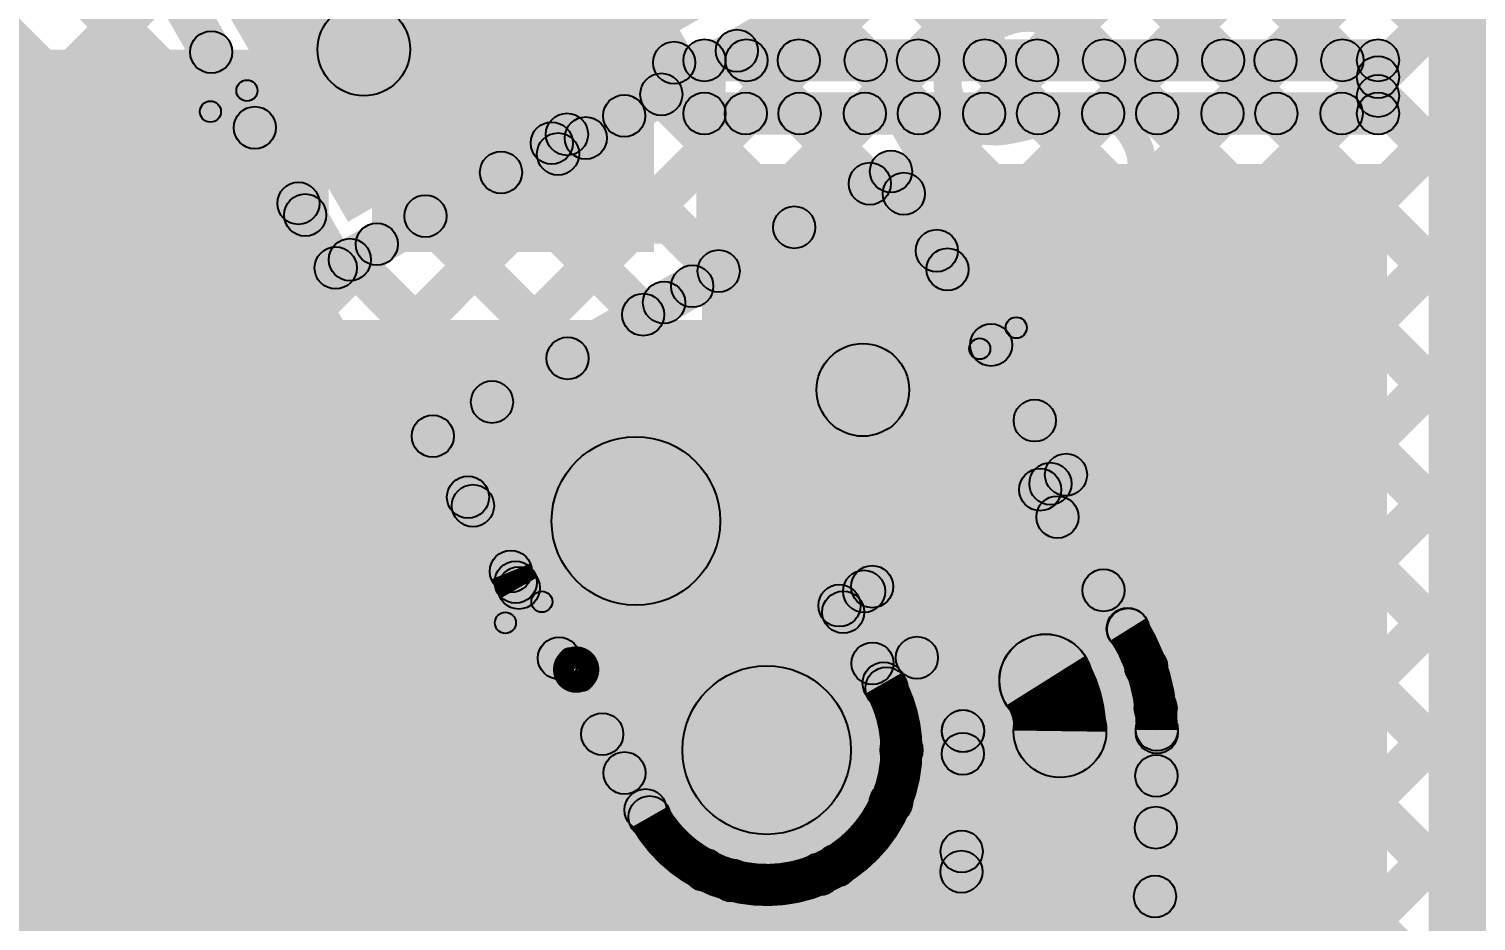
# Model space of a CAD drawing. Header units: millimetres. Extents: x 0.02 to 3.53, y 0 to 2.66.
# Drawn here: x 2.3704 to 2.7138, y 1.6459 to 1.8574 of the extents above; entities that cross this region are included whole.
import ezdxf

# ---------------------------------------------------------------- set-up
doc = ezdxf.new("R2010")
doc.units = ezdxf.units.MM
doc.header["$MEASUREMENT"] = 0
for name, color, linetype in [('BottomLayer', 5, 'Continuous'), ('BottomPaste', 16, 'Continuous'), ('BottomSolder', 6, 'Continuous'), ('TopLayer', 1, 'Continuous'), ('TopOverlay', 2, 'Continuous'), ('TopPaste', 8, 'Continuous'), ('TopSolder', 216, 'Continuous'), ('ViaHoleLayer', 16, 'Continuous')]:
    doc.layers.add(name, color=color, linetype=linetype)

# ---------------------------------------------------------------- blocks, each defined once
blk = doc.blocks.new('WS2812B_M____6')
at = {"layer": 'TopLayer'}
for points in [[(-0.09409, 0.05079), (-0.03504, 0.05079), (-0.03504, 0.01142), (-0.09409, 0.01142)], [(0.03504, 0.05079), (0.09409, 0.05079), (0.09409, 0.01142), (0.03504, 0.01142)], [(-0.09409, -0.01142), (-0.03504, -0.01142), (-0.03504, -0.05079), (-0.09409, -0.05079)], [(0.03504, -0.01142), (0.09409, -0.01142), (0.09409, -0.05079), (0.03504, -0.05079)]]:
    blk.add_hatch(color=1, dxfattribs=at).paths.add_polyline_path(points)
at = {"layer": 'TopOverlay'}
h = blk.add_hatch(color=2, dxfattribs=at)
edge = h.paths.add_edge_path()
edge.add_arc((-0.07, 0.07), 0.0025, 0, 360)
h = blk.add_hatch(color=2, dxfattribs=at)
edge = h.paths.add_edge_path()
edge.add_arc((-0.07, 0.07), 0.0025, 0, 360)
for points in [[(0.07, 0.0725), (0.07, 0.0675), (-0.07, 0.0675), (-0.07, 0.0725)], [(-0.0725, 0.07), (-0.0675, 0.07), (-0.0675, 0.06), (-0.0725, 0.06)], [(0.0675, 0.07), (0.0725, 0.07), (0.0725, 0.06), (0.0675, 0.06)], [(-0.0725, -0.06), (-0.0675, -0.06), (-0.0675, -0.07), (-0.0725, -0.07)], [(0.0675, -0.06), (0.0725, -0.06), (0.0725, -0.07), (0.0675, -0.07)], [(0.07, -0.0675), (0.07, -0.0725), (-0.07, -0.0725), (-0.07, -0.0675)]]:
    blk.add_hatch(color=2, dxfattribs=at).paths.add_polyline_path(points)
h = blk.add_hatch(color=2, dxfattribs=at)
edge = h.paths.add_edge_path()
edge.add_arc((0.07, 0.07), 0.0025, 0, 360)
h = blk.add_hatch(color=2, dxfattribs=at)
edge = h.paths.add_edge_path()
edge.add_arc((0.07, 0.07), 0.0025, 0, 360)
h = blk.add_hatch(color=2, dxfattribs=at)
edge = h.paths.add_edge_path()
edge.add_arc((-0.091, 0.061), 0.0025, 0, 360)
h = blk.add_hatch(color=2, dxfattribs=at)
edge = h.paths.add_edge_path()
edge.add_arc((-0.085, 0.061), 0.0025, 0, 360)
h = blk.add_hatch(color=2, dxfattribs=at)
edge = h.paths.add_edge_path()
edge.add_arc((-0.07, 0.06), 0.0025, 0, 360)
h = blk.add_hatch(color=2, dxfattribs=at)
edge = h.paths.add_edge_path()
edge.add_arc((0.07, 0.06), 0.0025, 0, 360)
h = blk.add_hatch(color=2, dxfattribs=at)
edge = h.paths.add_edge_path()
edge.add_arc((-0.07, -0.06), 0.0025, 0, 360)
h = blk.add_hatch(color=2, dxfattribs=at)
edge = h.paths.add_edge_path()
edge.add_arc((0.07, -0.06), 0.0025, 0, 360)
h = blk.add_hatch(color=2, dxfattribs=at)
edge = h.paths.add_edge_path()
edge.add_arc((-0.07, -0.07), 0.0025, 0, 360)
h = blk.add_hatch(color=2, dxfattribs=at)
edge = h.paths.add_edge_path()
edge.add_arc((-0.07, -0.07), 0.0025, 0, 360)
h = blk.add_hatch(color=2, dxfattribs=at)
edge = h.paths.add_edge_path()
edge.add_arc((0.07, -0.07), 0.0025, 0, 360)
h = blk.add_hatch(color=2, dxfattribs=at)
edge = h.paths.add_edge_path()
edge.add_arc((0.07, -0.07), 0.0025, 0, 360)
at = {"layer": 'TopPaste'}
for points in [[(-0.09409, 0.05079), (-0.03504, 0.05079), (-0.03504, 0.01142), (-0.09409, 0.01142)], [(0.03504, 0.05079), (0.09409, 0.05079), (0.09409, 0.01142), (0.03504, 0.01142)], [(-0.09409, -0.01142), (-0.03504, -0.01142), (-0.03504, -0.05079), (-0.09409, -0.05079)], [(0.03504, -0.01142), (0.09409, -0.01142), (0.09409, -0.05079), (0.03504, -0.05079)]]:
    blk.add_hatch(color=8, dxfattribs=at).paths.add_polyline_path(points)
at = {"layer": 'TopSolder'}
for points in [[(-0.09809, 0.05479), (-0.03104, 0.05479), (-0.03104, 0.00742), (-0.09809, 0.00742)], [(0.03104, 0.05479), (0.09809, 0.05479), (0.09809, 0.00742), (0.03104, 0.00742)], [(-0.09809, -0.00742), (-0.03104, -0.00742), (-0.03104, -0.05479), (-0.09809, -0.05479)], [(0.03104, -0.00742), (0.09809, -0.00742), (0.09809, -0.05479), (0.03104, -0.05479)]]:
    blk.add_hatch(color=216, dxfattribs=at).paths.add_polyline_path(points)
at = {"layer": 'TopOverlay', "const_width": 0.005}
blk.add_lwpolyline([(-0.085, 0.061, 1), (-0.091, 0.061, 1)], format="xyb", close=True, dxfattribs=at)
at = {"layer": 'TopOverlay'}
for centre in [(-0.07, 0.07), (-0.07, 0.07), (0.07, 0.07), (0.07, 0.07), (-0.091, 0.061), (-0.085, 0.061), (-0.07, 0.06), (0.07, 0.06), (-0.07, -0.06), (0.07, -0.06), (-0.07, -0.07), (-0.07, -0.07), (0.07, -0.07), (0.07, -0.07)]:
    blk.add_circle(centre, 0.0025, dxfattribs=at)
blk = doc.blocks.new('CAP_0201_B_19')
at = {"layer": 'BottomLayer'}
for points in [[(-0.01772, 0.00591), (-0.00591, 0.00591), (-0.00591, -0.00591), (-0.01772, -0.00591)], [(0.00591, 0.00591), (0.01772, 0.00591), (0.01772, -0.00591), (0.00591, -0.00591)]]:
    blk.add_hatch(color=5, dxfattribs=at).paths.add_polyline_path(points)
at = {"layer": 'BottomPaste'}
for points in [[(-0.01772, 0.00591), (-0.00591, 0.00591), (-0.00591, -0.00591), (-0.01772, -0.00591)], [(0.00591, 0.00591), (0.01772, 0.00591), (0.01772, -0.00591), (0.00591, -0.00591)]]:
    blk.add_hatch(color=16, dxfattribs=at).paths.add_polyline_path(points)
at = {"layer": 'BottomSolder'}
for points in [[(-0.01988, 0.00807), (-0.00374, 0.00807), (-0.00374, -0.00807), (-0.01988, -0.00807)], [(0.00374, 0.00807), (0.01988, 0.00807), (0.01988, -0.00807), (0.00374, -0.00807)]]:
    blk.add_hatch(color=6, dxfattribs=at).paths.add_polyline_path(points)

msp = doc.modelspace()

# ---------------------------------------------------------------- hatches: boundary and pattern name
at = {"layer": 'BottomLayer'}
for points in [[(2.45175, 1.80452), (2.51868, 1.80452), (2.51868, 1.95806), (2.45175, 1.95806)], [(2.70254, 1.37106), (2.76513, 1.37106), (2.76513, 1.89822), (2.70254, 1.89822)], [(2.53068, 1.845), (2.53068, 1.855), (2.69054, 1.855), (2.69054, 1.845)], [(2.19112, 1.70137), (2.44151, 1.70137), (2.44151, 1.85255), (2.19112, 1.85255)], [(2.54401, 1.83385), (2.53694, 1.84092), (2.54956, 1.85354), (2.55663, 1.84646)], [(2.53712, 1.84646), (2.5442, 1.85354), (2.55681, 1.84092), (2.54974, 1.83385)], [(2.5723, 1.83385), (2.56523, 1.84092), (2.57784, 1.85354), (2.58491, 1.84646)], [(2.56541, 1.84646), (2.57248, 1.85354), (2.58509, 1.84092), (2.57802, 1.83385)], [(2.60058, 1.83385), (2.59351, 1.84092), (2.60612, 1.85354), (2.6132, 1.84646)], [(2.59369, 1.84646), (2.60076, 1.85354), (2.61338, 1.84092), (2.60631, 1.83385)], [(2.62887, 1.83385), (2.62179, 1.84092), (2.63441, 1.85354), (2.64148, 1.84646)], [(2.62198, 1.84646), (2.62905, 1.85354), (2.64166, 1.84092), (2.63459, 1.83385)], [(2.65715, 1.83385), (2.65008, 1.84092), (2.66269, 1.85354), (2.66976, 1.84646)], [(2.65026, 1.84646), (2.65733, 1.85354), (2.66995, 1.84092), (2.66288, 1.83385)], [(2.67855, 1.84646), (2.68562, 1.85354), (2.69407, 1.84508), (2.687, 1.83801)], [(2.53568, 1.83739), (2.52568, 1.83739), (2.52568, 1.85), (2.53568, 1.85)], [(2.68543, 1.83385), (2.67836, 1.84092), (2.687, 1.84956), (2.69407, 1.84249)], [(2.69554, 1.83739), (2.68554, 1.83739), (2.68554, 1.85), (2.69554, 1.85)], [(2.53068, 1.83239), (2.53068, 1.84239), (2.69054, 1.84239), (2.69054, 1.83239)], [(2.53009, 1.7683), (2.69269, 1.7683), (2.69269, 1.82539), (2.53009, 1.82539)], [(2.35214, 1.22027), (2.69269, 1.22027), (2.69269, 1.78838), (2.35214, 1.78838)]]:
    msp.add_hatch(color=5, dxfattribs=at).paths.add_polyline_path(points)
h = msp.add_hatch(color=5, dxfattribs=at)
edge = h.paths.add_edge_path()
edge.add_arc((2.53068, 1.85), 0.005, 0, 360)
h = msp.add_hatch(color=5, dxfattribs=at)
edge = h.paths.add_edge_path()
edge.add_arc((2.53068, 1.85), 0.005, 0, 360)
h = msp.add_hatch(color=5, dxfattribs=at)
edge = h.paths.add_edge_path()
edge.add_arc((2.54066, 1.85), 0.005, 0, 360)
h = msp.add_hatch(color=5, dxfattribs=at)
edge = h.paths.add_edge_path()
edge.add_arc((2.55309, 1.85), 0.005, 0, 360)
h = msp.add_hatch(color=5, dxfattribs=at)
edge = h.paths.add_edge_path()
edge.add_arc((2.56894, 1.85), 0.005, 0, 360)
h = msp.add_hatch(color=5, dxfattribs=at)
edge = h.paths.add_edge_path()
edge.add_arc((2.58138, 1.85), 0.005, 0, 360)
h = msp.add_hatch(color=5, dxfattribs=at)
edge = h.paths.add_edge_path()
edge.add_arc((2.59723, 1.85), 0.005, 0, 360)
h = msp.add_hatch(color=5, dxfattribs=at)
edge = h.paths.add_edge_path()
edge.add_arc((2.60966, 1.85), 0.005, 0, 360)
h = msp.add_hatch(color=5, dxfattribs=at)
edge = h.paths.add_edge_path()
edge.add_arc((2.62551, 1.85), 0.005, 0, 360)
h = msp.add_hatch(color=5, dxfattribs=at)
edge = h.paths.add_edge_path()
edge.add_arc((2.63794, 1.85), 0.005, 0, 360)
h = msp.add_hatch(color=5, dxfattribs=at)
edge = h.paths.add_edge_path()
edge.add_arc((2.6538, 1.85), 0.005, 0, 360)
h = msp.add_hatch(color=5, dxfattribs=at)
edge = h.paths.add_edge_path()
edge.add_arc((2.66623, 1.85), 0.005, 0, 360)
h = msp.add_hatch(color=5, dxfattribs=at)
edge = h.paths.add_edge_path()
edge.add_arc((2.68208, 1.85), 0.005, 0, 360)
h = msp.add_hatch(color=5, dxfattribs=at)
edge = h.paths.add_edge_path()
edge.add_arc((2.69054, 1.85), 0.005, 0, 360)
h = msp.add_hatch(color=5, dxfattribs=at)
edge = h.paths.add_edge_path()
edge.add_arc((2.69054, 1.85), 0.005, 0, 360)
h = msp.add_hatch(color=5, dxfattribs=at)
edge = h.paths.add_edge_path()
edge.add_arc((2.69054, 1.84602), 0.005, 0, 360)
h = msp.add_hatch(color=5, dxfattribs=at)
edge = h.paths.add_edge_path()
edge.add_arc((2.69054, 1.84155), 0.005, 0, 360)
h = msp.add_hatch(color=5, dxfattribs=at)
edge = h.paths.add_edge_path()
edge.add_arc((2.53068, 1.83739), 0.005, 0, 360)
h = msp.add_hatch(color=5, dxfattribs=at)
edge = h.paths.add_edge_path()
edge.add_arc((2.53068, 1.83739), 0.005, 0, 360)
h = msp.add_hatch(color=5, dxfattribs=at)
edge = h.paths.add_edge_path()
edge.add_arc((2.54048, 1.83739), 0.005, 0, 360)
h = msp.add_hatch(color=5, dxfattribs=at)
edge = h.paths.add_edge_path()
edge.add_arc((2.55327, 1.83739), 0.005, 0, 360)
h = msp.add_hatch(color=5, dxfattribs=at)
edge = h.paths.add_edge_path()
edge.add_arc((2.56876, 1.83739), 0.005, 0, 360)
h = msp.add_hatch(color=5, dxfattribs=at)
edge = h.paths.add_edge_path()
edge.add_arc((2.58156, 1.83739), 0.005, 0, 360)
h = msp.add_hatch(color=5, dxfattribs=at)
edge = h.paths.add_edge_path()
edge.add_arc((2.59705, 1.83739), 0.005, 0, 360)
h = msp.add_hatch(color=5, dxfattribs=at)
edge = h.paths.add_edge_path()
edge.add_arc((2.60984, 1.83739), 0.005, 0, 360)
h = msp.add_hatch(color=5, dxfattribs=at)
edge = h.paths.add_edge_path()
edge.add_arc((2.62533, 1.83739), 0.005, 0, 360)
h = msp.add_hatch(color=5, dxfattribs=at)
edge = h.paths.add_edge_path()
edge.add_arc((2.63813, 1.83739), 0.005, 0, 360)
h = msp.add_hatch(color=5, dxfattribs=at)
edge = h.paths.add_edge_path()
edge.add_arc((2.65361, 1.83739), 0.005, 0, 360)
h = msp.add_hatch(color=5, dxfattribs=at)
edge = h.paths.add_edge_path()
edge.add_arc((2.66641, 1.83739), 0.005, 0, 360)
h = msp.add_hatch(color=5, dxfattribs=at)
edge = h.paths.add_edge_path()
edge.add_arc((2.6819, 1.83739), 0.005, 0, 360)
h = msp.add_hatch(color=5, dxfattribs=at)
edge = h.paths.add_edge_path()
edge.add_arc((2.69054, 1.83739), 0.005, 0, 360)
h = msp.add_hatch(color=5, dxfattribs=at)
edge = h.paths.add_edge_path()
edge.add_arc((2.69054, 1.83739), 0.005, 0, 360)
h = msp.add_hatch(color=5, dxfattribs=at)
edge = h.paths.add_edge_path()
edge.add_arc((2.54545, 1.68641), 0.01181, 0, 360)
at = {"layer": 'TopLayer'}
for points in [[(1.81607, 2.65237), (1.82314, 2.65944), (2.99267, 1.48991), (2.9856, 1.48284)], [(1.84436, 2.65237), (1.85143, 2.65944), (3.00693, 1.50394), (2.99986, 1.49687)], [(1.87264, 2.65237), (1.87971, 2.65944), (3.03507, 1.50408), (3.028, 1.49701)], [(1.90092, 2.65237), (1.908, 2.65944), (3.44684, 1.12059), (3.43977, 1.11352)], [(2.23831, 1.52815), (2.23124, 1.53522), (3.35546, 2.65944), (3.36253, 2.65237)], [(2.53133, 1.79288), (2.52426, 1.79995), (3.38375, 2.65944), (3.39082, 2.65237)], [(2.58155, 1.81482), (2.57448, 1.82189), (3.41203, 2.65944), (3.4191, 2.65237)], [(2.5919, 1.79689), (2.58483, 1.80396), (3.43977, 2.6589), (3.44684, 2.65183)], [(2.60226, 1.77896), (2.59519, 1.78603), (3.43977, 2.63061), (3.44684, 2.62354)], [(2.61261, 1.76103), (2.60554, 1.7681), (3.43977, 2.60233), (3.44684, 2.59526)], [(2.618, 1.73813), (2.61093, 1.7452), (3.43977, 2.57405), (3.44684, 2.56697)], [(2.62893, 1.72077), (2.62186, 1.72785), (3.43977, 2.54576), (3.44684, 2.53869)], [(2.63904, 1.70261), (2.63197, 1.70968), (3.43977, 2.51748), (3.44684, 2.51041)], [(2.64147, 1.67675), (2.6344, 1.68382), (3.43977, 2.48919), (3.44684, 2.48212)], [(2.64114, 1.64814), (2.63407, 1.65521), (3.43977, 2.46091), (3.44684, 2.45384)], [(2.64082, 1.61953), (2.63374, 1.6266), (3.43977, 2.43262), (3.44684, 2.42555)], [(2.64046, 1.59088), (2.63339, 1.59795), (3.43977, 2.40434), (3.44684, 2.39727)], [(2.63532, 1.55746), (2.62825, 1.56453), (3.43977, 2.37606), (3.44684, 2.36898)], [(2.51321, 1.92695), (2.52028, 1.93402), (2.96854, 1.48576), (2.96147, 1.47869)], [(2.41862, 1.88144), (2.43723, 1.89318), (2.45915, 1.85844), (2.44054, 1.8467)], [(2.49939, 1.88118), (2.50805, 1.88618), (2.52781, 1.85194), (2.51915, 1.84694)], [(2.37297, 1.8692), (2.38004, 1.87627), (2.43946, 1.81685), (2.43239, 1.80978)], [(2.34816, 1.8077), (2.34109, 1.81477), (2.39973, 1.87342), (2.4068, 1.86635)], [(2.39731, 1.87019), (2.40597, 1.87519), (2.4475, 1.80327), (2.43884, 1.79827)], [(2.49844, 1.82344), (2.49344, 1.8321), (2.55352, 1.86679), (2.55852, 1.85813)], [(2.55184, 1.86003), (2.55891, 1.8671), (2.90508, 1.52094), (2.89801, 1.51387)], [(2.35883, 1.85506), (2.3659, 1.86213), (2.4781, 1.74992), (2.47103, 1.74285)], [(2.0972, 1.52846), (2.09013, 1.53554), (2.41008, 1.85549), (2.41715, 1.84841)], [(2.53485, 1.84874), (2.54192, 1.85581), (2.57346, 1.82427), (2.56638, 1.8172)], [(2.34259, 1.84301), (2.34966, 1.85008), (2.51524, 1.6845), (2.50817, 1.67743)], [(2.51692, 1.83839), (2.52399, 1.84546), (2.55552, 1.81392), (2.54845, 1.80685)], [(2.12549, 1.52846), (2.11842, 1.53554), (2.42044, 1.83755), (2.42751, 1.83048)], [(2.17004, 1.48816), (2.16297, 1.49523), (2.50811, 1.84037), (2.51518, 1.8333)], [(2.44567, 1.79644), (2.44067, 1.8051), (2.49194, 1.8347), (2.49694, 1.82604)], [(2.49694, 1.82604), (2.49194, 1.8347), (2.49555, 1.83678), (2.50055, 1.82812)], [(2.49899, 1.82803), (2.50606, 1.83511), (2.53759, 1.80357), (2.53052, 1.7965)], [(2.49011, 1.82787), (2.49877, 1.83287), (2.50027, 1.83027), (2.49161, 1.82527)], [(2.33465, 1.82267), (2.34172, 1.82974), (2.59126, 1.5802), (2.58419, 1.57313)], [(2.52359, 1.78822), (2.51859, 1.79688), (2.57246, 1.82798), (2.57746, 1.81932)], [(2.47886, 1.81988), (2.48593, 1.82695), (2.51966, 1.79322), (2.51259, 1.78615)], [(2.57063, 1.82115), (2.57929, 1.82615), (2.62082, 1.75422), (2.61216, 1.74922)], [(2.15346, 1.52815), (2.14639, 1.53522), (2.43079, 1.81962), (2.43786, 1.81255)], [(2.46093, 1.80952), (2.468, 1.8166), (2.50173, 1.78286), (2.49466, 1.77579)], [(2.17004, 1.51645), (2.16297, 1.52352), (2.44938, 1.80993), (2.45645, 1.80286)], [(2.58228, 1.80131), (2.58935, 1.80838), (2.85863, 1.5391), (2.85156, 1.53203)], [(2.443, 1.79917), (2.45007, 1.80624), (2.4838, 1.77251), (2.47673, 1.76544)], [(2.3388, 1.79023), (2.34587, 1.7973), (2.58731, 1.55586), (2.58024, 1.54879)], [(2.46871, 1.75653), (2.46371, 1.76519), (2.51859, 1.79688), (2.52359, 1.78822)], [(2.32548, 1.77526), (2.33255, 1.78233), (2.58336, 1.53153), (2.57628, 1.52446)], [(2.24463, 1.77127), (2.2517, 1.77834), (2.59146, 1.43857), (2.58439, 1.4315)], [(2.27322, 1.77095), (2.2803, 1.77802), (2.58189, 1.47643), (2.57482, 1.46936)], [(2.30151, 1.77095), (2.30858, 1.77802), (2.58189, 1.50471), (2.57482, 1.49764)], [(2.55897, 1.76598), (2.57759, 1.7777), (2.62099, 1.70878), (2.60237, 1.69706)], [(2.46188, 1.75836), (2.47054, 1.76336), (2.48906, 1.73128), (2.4804, 1.72628)], [(2.61286, 1.74385), (2.60786, 1.75251), (2.61399, 1.75605), (2.61899, 1.74739)], [(2.60925, 1.74605), (2.61632, 1.75312), (2.84854, 1.5209), (2.84147, 1.51383)], [(2.49705, 1.73082), (2.53178, 1.75066), (2.56282, 1.69633), (2.52808, 1.67649)], [(2.60613, 1.74552), (2.61459, 1.75085), (2.63537, 1.71784), (2.62691, 1.71251)], [(2.2666, 1.52815), (2.25952, 1.53522), (2.4722, 1.7479), (2.47927, 1.74083)], [(2.29488, 1.52815), (2.28781, 1.53522), (2.48236, 1.72977), (2.48943, 1.7227)], [(2.56716, 1.71557), (2.56009, 1.72265), (2.56503, 1.72759), (2.5721, 1.72052)], [(2.56522, 1.71635), (2.56022, 1.72501), (2.56799, 1.7295), (2.57299, 1.72084)], [(2.56626, 1.7225), (2.57472, 1.72783), (2.59629, 1.69358), (2.58783, 1.68825)], [(2.48229, 1.72239), (2.49097, 1.72735), (2.522, 1.67302), (2.51332, 1.66806)], [(2.55838, 1.7182), (2.56707, 1.72316), (2.57758, 1.70476), (2.56889, 1.6998)], [(2.31664, 1.52162), (2.30957, 1.52869), (2.49261, 1.71174), (2.49968, 1.70467)], [(2.56703, 1.70342), (2.5741, 1.7105), (2.59553, 1.68906), (2.58846, 1.68199)], [(2.57742, 1.69755), (2.57035, 1.70462), (2.57757, 1.71185), (2.58464, 1.70477)], [(2.60233, 1.69712), (2.62103, 1.70872), (2.62104, 1.7087), (2.60234, 1.6971)], [(2.63423, 1.69279), (2.6413, 1.69986), (2.83846, 1.50271), (2.83139, 1.49563)], [(2.34492, 1.52162), (2.33785, 1.52869), (2.50289, 1.69374), (2.50997, 1.68667)], [(2.57838, 1.67023), (2.57131, 1.6773), (2.5885, 1.69449), (2.59557, 1.68742)], [(2.59597, 1.59661), (2.58597, 1.59672), (2.58706, 1.69097), (2.59706, 1.69086)], [(2.62497, 1.5962), (2.60297, 1.59645), (2.60406, 1.69103), (2.62606, 1.69078)], [(2.64197, 1.596), (2.63197, 1.59612), (2.63306, 1.69063), (2.64306, 1.69052)], [(2.5715, 1.67067), (2.57857, 1.67774), (2.59521, 1.6611), (2.58814, 1.65403)], [(2.3663, 1.51472), (2.35923, 1.52179), (2.51318, 1.67574), (2.52025, 1.66866)], [(2.63426, 1.66447), (2.64133, 1.67155), (2.75856, 1.55432), (2.75149, 1.54724)], [(2.38576, 1.44933), (2.37869, 1.4564), (2.58819, 1.6659), (2.59526, 1.65883)], [(2.55842, 1.65546), (2.56549, 1.66253), (2.59489, 1.63314), (2.58782, 1.62607)], [(2.38038, 1.50052), (2.37331, 1.50759), (2.52724, 1.66151), (2.53431, 1.65444)], [(2.38576, 1.47761), (2.37869, 1.48468), (2.55456, 1.66055), (2.56163, 1.65348)], [(2.53364, 1.65196), (2.54071, 1.65903), (2.59457, 1.60517), (2.5875, 1.5981)]]:
    msp.add_hatch(color=1, dxfattribs=at).paths.add_polyline_path(points)
h = msp.add_hatch(color=1, dxfattribs=at)
edge = h.paths.add_edge_path()
edge.add_arc((2.44985, 1.85257), 0.011, 0, 360)
h = msp.add_hatch(color=1, dxfattribs=at)
edge = h.paths.add_edge_path()
edge.add_arc((2.41362, 1.85195), 0.005, 0, 360)
h = msp.add_hatch(color=1, dxfattribs=at)
edge = h.paths.add_edge_path()
edge.add_arc((2.53838, 1.85228), 0.005, 0, 360)
h = msp.add_hatch(color=1, dxfattribs=at)
edge = h.paths.add_edge_path()
edge.add_arc((2.52348, 1.84944), 0.005, 0, 360)
h = msp.add_hatch(color=1, dxfattribs=at)
edge = h.paths.add_edge_path()
edge.add_arc((2.52045, 1.84192), 0.005, 0, 360)
h = msp.add_hatch(color=1, dxfattribs=at)
edge = h.paths.add_edge_path()
edge.add_arc((2.51164, 1.83684), 0.005, 0, 360)
h = msp.add_hatch(color=1, dxfattribs=at)
edge = h.paths.add_edge_path()
edge.add_arc((2.42397, 1.83402), 0.005, 0, 360)
h = msp.add_hatch(color=1, dxfattribs=at)
edge = h.paths.add_edge_path()
edge.add_arc((2.49444, 1.83037), 0.005, 0, 360)
h = msp.add_hatch(color=1, dxfattribs=at)
edge = h.paths.add_edge_path()
edge.add_arc((2.49444, 1.83037), 0.005, 0, 360)
h = msp.add_hatch(color=1, dxfattribs=at)
edge = h.paths.add_edge_path()
edge.add_arc((2.49444, 1.83037), 0.005, 0, 360)
h = msp.add_hatch(color=1, dxfattribs=at)
edge = h.paths.add_edge_path()
edge.add_arc((2.49805, 1.83245), 0.005, 0, 360)
h = msp.add_hatch(color=1, dxfattribs=at)
edge = h.paths.add_edge_path()
edge.add_arc((2.50252, 1.83157), 0.005, 0, 360)
h = msp.add_hatch(color=1, dxfattribs=at)
edge = h.paths.add_edge_path()
edge.add_arc((2.49594, 1.82777), 0.005, 0, 360)
h = msp.add_hatch(color=1, dxfattribs=at)
edge = h.paths.add_edge_path()
edge.add_arc((2.49594, 1.82777), 0.005, 0, 360)
h = msp.add_hatch(color=1, dxfattribs=at)
edge = h.paths.add_edge_path()
edge.add_arc((2.48239, 1.82341), 0.005, 0, 360)
h = msp.add_hatch(color=1, dxfattribs=at)
edge = h.paths.add_edge_path()
edge.add_arc((2.57496, 1.82365), 0.005, 0, 360)
h = msp.add_hatch(color=1, dxfattribs=at)
edge = h.paths.add_edge_path()
edge.add_arc((2.57496, 1.82365), 0.005, 0, 360)
h = msp.add_hatch(color=1, dxfattribs=at)
edge = h.paths.add_edge_path()
edge.add_arc((2.56992, 1.82074), 0.005, 0, 360)
h = msp.add_hatch(color=1, dxfattribs=at)
edge = h.paths.add_edge_path()
edge.add_arc((2.43432, 1.81609), 0.005, 0, 360)
h = msp.add_hatch(color=1, dxfattribs=at)
edge = h.paths.add_edge_path()
edge.add_arc((2.57802, 1.81836), 0.005, 0, 360)
h = msp.add_hatch(color=1, dxfattribs=at)
edge = h.paths.add_edge_path()
edge.add_arc((2.43593, 1.81331), 0.005, 0, 360)
h = msp.add_hatch(color=1, dxfattribs=at)
edge = h.paths.add_edge_path()
edge.add_arc((2.46446, 1.81306), 0.005, 0, 360)
h = msp.add_hatch(color=1, dxfattribs=at)
edge = h.paths.add_edge_path()
edge.add_arc((2.55199, 1.81039), 0.005, 0, 360)
h = msp.add_hatch(color=1, dxfattribs=at)
edge = h.paths.add_edge_path()
edge.add_arc((2.45292, 1.80639), 0.005, 0, 360)
h = msp.add_hatch(color=1, dxfattribs=at)
edge = h.paths.add_edge_path()
edge.add_arc((2.44653, 1.80271), 0.005, 0, 360)
h = msp.add_hatch(color=1, dxfattribs=at)
edge = h.paths.add_edge_path()
edge.add_arc((2.58582, 1.80484), 0.005, 0, 360)
h = msp.add_hatch(color=1, dxfattribs=at)
edge = h.paths.add_edge_path()
edge.add_arc((2.44317, 1.80077), 0.005, 0, 360)
h = msp.add_hatch(color=1, dxfattribs=at)
edge = h.paths.add_edge_path()
edge.add_arc((2.44317, 1.80077), 0.005, 0, 360)
h = msp.add_hatch(color=1, dxfattribs=at)
edge = h.paths.add_edge_path()
edge.add_arc((2.53406, 1.80003), 0.005, 0, 360)
h = msp.add_hatch(color=1, dxfattribs=at)
edge = h.paths.add_edge_path()
edge.add_arc((2.58837, 1.80042), 0.005, 0, 360)
h = msp.add_hatch(color=1, dxfattribs=at)
edge = h.paths.add_edge_path()
edge.add_arc((2.52779, 1.79642), 0.005, 0, 360)
h = msp.add_hatch(color=1, dxfattribs=at)
edge = h.paths.add_edge_path()
edge.add_arc((2.52109, 1.79255), 0.005, 0, 360)
h = msp.add_hatch(color=1, dxfattribs=at)
edge = h.paths.add_edge_path()
edge.add_arc((2.52109, 1.79255), 0.005, 0, 360)
h = msp.add_hatch(color=1, dxfattribs=at)
edge = h.paths.add_edge_path()
edge.add_arc((2.51613, 1.78968), 0.005, 0, 360)
h = msp.add_hatch(color=1, dxfattribs=at)
edge = h.paths.add_edge_path()
edge.add_arc((2.59872, 1.78249), 0.005, 0, 360)
h = msp.add_hatch(color=1, dxfattribs=at)
edge = h.paths.add_edge_path()
edge.add_arc((2.49819, 1.77933), 0.005, 0, 360)
h = msp.add_hatch(color=1, dxfattribs=at)
edge = h.paths.add_edge_path()
edge.add_arc((2.56828, 1.77184), 0.011, 0, 360)
h = msp.add_hatch(color=1, dxfattribs=at)
edge = h.paths.add_edge_path()
edge.add_arc((2.48026, 1.76898), 0.005, 0, 360)
h = msp.add_hatch(color=1, dxfattribs=at)
edge = h.paths.add_edge_path()
edge.add_arc((2.60907, 1.76456), 0.005, 0, 360)
h = msp.add_hatch(color=1, dxfattribs=at)
edge = h.paths.add_edge_path()
edge.add_arc((2.46621, 1.76086), 0.005, 0, 360)
h = msp.add_hatch(color=1, dxfattribs=at)
edge = h.paths.add_edge_path()
edge.add_arc((2.46621, 1.76086), 0.005, 0, 360)
h = msp.add_hatch(color=1, dxfattribs=at)
edge = h.paths.add_edge_path()
edge.add_arc((2.51441, 1.74074), 0.02, 0, 360)
h = msp.add_hatch(color=1, dxfattribs=at)
edge = h.paths.add_edge_path()
edge.add_arc((2.61649, 1.75172), 0.005, 0, 360)
h = msp.add_hatch(color=1, dxfattribs=at)
edge = h.paths.add_edge_path()
edge.add_arc((2.61649, 1.75172), 0.005, 0, 360)
h = msp.add_hatch(color=1, dxfattribs=at)
edge = h.paths.add_edge_path()
edge.add_arc((2.61036, 1.74818), 0.005, 0, 360)
h = msp.add_hatch(color=1, dxfattribs=at)
edge = h.paths.add_edge_path()
edge.add_arc((2.61036, 1.74818), 0.005, 0, 360)
h = msp.add_hatch(color=1, dxfattribs=at)
edge = h.paths.add_edge_path()
edge.add_arc((2.61279, 1.74959), 0.005, 0, 360)
h = msp.add_hatch(color=1, dxfattribs=at)
edge = h.paths.add_edge_path()
edge.add_arc((2.47456, 1.74639), 0.005, 0, 360)
h = msp.add_hatch(color=1, dxfattribs=at)
edge = h.paths.add_edge_path()
edge.add_arc((2.47574, 1.74436), 0.005, 0, 360)
h = msp.add_hatch(color=1, dxfattribs=at)
edge = h.paths.add_edge_path()
edge.add_arc((2.61446, 1.74167), 0.005, 0, 360)
h = msp.add_hatch(color=1, dxfattribs=at)
edge = h.paths.add_edge_path()
edge.add_arc((2.48473, 1.72878), 0.005, 0, 360)
h = msp.add_hatch(color=1, dxfattribs=at)
edge = h.paths.add_edge_path()
edge.add_arc((2.48473, 1.72878), 0.005, 0, 360)
h = msp.add_hatch(color=1, dxfattribs=at)
edge = h.paths.add_edge_path()
edge.add_arc((2.48589, 1.72623), 0.005, 0, 360)
h = msp.add_hatch(color=1, dxfattribs=at)
edge = h.paths.add_edge_path()
edge.add_arc((2.48663, 1.72487), 0.005, 0, 360)
h = msp.add_hatch(color=1, dxfattribs=at)
edge = h.paths.add_edge_path()
edge.add_arc((2.48663, 1.72487), 0.005, 0, 360)
h = msp.add_hatch(color=1, dxfattribs=at)
edge = h.paths.add_edge_path()
edge.add_arc((2.56857, 1.72405), 0.005, 0, 360)
h = msp.add_hatch(color=1, dxfattribs=at)
edge = h.paths.add_edge_path()
edge.add_arc((2.57049, 1.72517), 0.005, 0, 360)
h = msp.add_hatch(color=1, dxfattribs=at)
edge = h.paths.add_edge_path()
edge.add_arc((2.57049, 1.72517), 0.005, 0, 360)
h = msp.add_hatch(color=1, dxfattribs=at)
edge = h.paths.add_edge_path()
edge.add_arc((2.62539, 1.72431), 0.005, 0, 360)
h = msp.add_hatch(color=1, dxfattribs=at)
edge = h.paths.add_edge_path()
edge.add_arc((2.56272, 1.72068), 0.005, 0, 360)
h = msp.add_hatch(color=1, dxfattribs=at)
edge = h.paths.add_edge_path()
edge.add_arc((2.56272, 1.72068), 0.005, 0, 360)
h = msp.add_hatch(color=1, dxfattribs=at)
edge = h.paths.add_edge_path()
edge.add_arc((2.56362, 1.71911), 0.005, 0, 360)
h = msp.add_hatch(color=1, dxfattribs=at)
edge = h.paths.add_edge_path()
edge.add_arc((2.63114, 1.71518), 0.005, 0, 360)
h = msp.add_hatch(color=1, dxfattribs=at)
edge = h.paths.add_edge_path()
edge.add_arc((2.63124, 1.71503), 0.005, 0, 360)
h = msp.add_hatch(color=1, dxfattribs=at)
edge = h.paths.add_edge_path()
edge.add_arc((2.61168, 1.70292), 0.011, 0, 360)
h = msp.add_hatch(color=1, dxfattribs=at)
edge = h.paths.add_edge_path()
edge.add_arc((2.61168, 1.70292), 0.011, 0, 360)
h = msp.add_hatch(color=1, dxfattribs=at)
edge = h.paths.add_edge_path()
edge.add_arc((2.61169, 1.7029), 0.011, 0, 360)
h = msp.add_hatch(color=1, dxfattribs=at)
edge = h.paths.add_edge_path()
edge.add_arc((2.61169, 1.7029), 0.011, 0, 360)
h = msp.add_hatch(color=1, dxfattribs=at)
edge = h.paths.add_edge_path()
edge.add_arc((2.49615, 1.7082), 0.005, 0, 360)
h = msp.add_hatch(color=1, dxfattribs=at)
edge = h.paths.add_edge_path()
edge.add_arc((2.57056, 1.70696), 0.005, 0, 360)
h = msp.add_hatch(color=1, dxfattribs=at)
edge = h.paths.add_edge_path()
edge.add_arc((2.58111, 1.70831), 0.005, 0, 360)
h = msp.add_hatch(color=1, dxfattribs=at)
edge = h.paths.add_edge_path()
edge.add_arc((2.63551, 1.70614), 0.005, 0, 360)
h = msp.add_hatch(color=1, dxfattribs=at)
edge = h.paths.add_edge_path()
edge.add_arc((2.57323, 1.70228), 0.005, 0, 360)
h = msp.add_hatch(color=1, dxfattribs=at)
edge = h.paths.add_edge_path()
edge.add_arc((2.57323, 1.70228), 0.005, 0, 360)
h = msp.add_hatch(color=1, dxfattribs=at)
edge = h.paths.add_edge_path()
edge.add_arc((2.54545, 1.68641), 0.02, 0, 360)
h = msp.add_hatch(color=1, dxfattribs=at)
edge = h.paths.add_edge_path()
edge.add_arc((2.57388, 1.70109), 0.005, 0, 360)
h = msp.add_hatch(color=1, dxfattribs=at)
edge = h.paths.add_edge_path()
edge.add_arc((2.61506, 1.6909), 0.011, 0, 360)
h = msp.add_hatch(color=1, dxfattribs=at)
edge = h.paths.add_edge_path()
edge.add_arc((2.61506, 1.6909), 0.011, 0, 360)
h = msp.add_hatch(color=1, dxfattribs=at)
edge = h.paths.add_edge_path()
edge.add_arc((2.63777, 1.69632), 0.005, 0, 360)
h = msp.add_hatch(color=1, dxfattribs=at)
edge = h.paths.add_edge_path()
edge.add_arc((2.54545, 1.68641), 0.01181, 0, 360)
h = msp.add_hatch(color=1, dxfattribs=at)
edge = h.paths.add_edge_path()
edge.add_arc((2.50643, 1.6902), 0.005, 0, 360)
h = msp.add_hatch(color=1, dxfattribs=at)
edge = h.paths.add_edge_path()
edge.add_arc((2.59203, 1.69095), 0.005, 0, 360)
h = msp.add_hatch(color=1, dxfattribs=at)
edge = h.paths.add_edge_path()
edge.add_arc((2.59206, 1.69092), 0.005, 0, 360)
h = msp.add_hatch(color=1, dxfattribs=at)
edge = h.paths.add_edge_path()
edge.add_arc((2.59206, 1.69092), 0.005, 0, 360)
h = msp.add_hatch(color=1, dxfattribs=at)
edge = h.paths.add_edge_path()
edge.add_arc((2.63806, 1.69058), 0.005, 0, 360)
h = msp.add_hatch(color=1, dxfattribs=at)
edge = h.paths.add_edge_path()
edge.add_arc((2.63806, 1.6912), 0.005, 0, 360)
h = msp.add_hatch(color=1, dxfattribs=at)
edge = h.paths.add_edge_path()
edge.add_arc((2.57745, 1.68641), 0.005, 0, 360)
h = msp.add_hatch(color=1, dxfattribs=at)
edge = h.paths.add_edge_path()
edge.add_arc((2.57745, 1.68641), 0.005, 0, 360)
h = msp.add_hatch(color=1, dxfattribs=at)
edge = h.paths.add_edge_path()
edge.add_arc((2.592, 1.68553), 0.005, 0, 360)
h = msp.add_hatch(color=1, dxfattribs=at)
edge = h.paths.add_edge_path()
edge.add_arc((2.51171, 1.68096), 0.005, 0, 360)
h = msp.add_hatch(color=1, dxfattribs=at)
edge = h.paths.add_edge_path()
edge.add_arc((2.63794, 1.68029), 0.005, 0, 360)
h = msp.add_hatch(color=1, dxfattribs=at)
edge = h.paths.add_edge_path()
edge.add_arc((2.51671, 1.6722), 0.005, 0, 360)
h = msp.add_hatch(color=1, dxfattribs=at)
edge = h.paths.add_edge_path()
edge.add_arc((2.57484, 1.67376), 0.005, 0, 360)
h = msp.add_hatch(color=1, dxfattribs=at)
edge = h.paths.add_edge_path()
edge.add_arc((2.57503, 1.67421), 0.005, 0, 360)
h = msp.add_hatch(color=1, dxfattribs=at)
edge = h.paths.add_edge_path()
edge.add_arc((2.51766, 1.67054), 0.005, 0, 360)
h = msp.add_hatch(color=1, dxfattribs=at)
edge = h.paths.add_edge_path()
edge.add_arc((2.51766, 1.67054), 0.005, 0, 360)
h = msp.add_hatch(color=1, dxfattribs=at)
edge = h.paths.add_edge_path()
edge.add_arc((2.6378, 1.66801), 0.005, 0, 360)
h = msp.add_hatch(color=1, dxfattribs=at)
edge = h.paths.add_edge_path()
edge.add_arc((2.59173, 1.66236), 0.005, 0, 360)
h = msp.add_hatch(color=1, dxfattribs=at)
edge = h.paths.add_edge_path()
edge.add_arc((2.53077, 1.65797), 0.005, 0, 360)
h = msp.add_hatch(color=1, dxfattribs=at)
edge = h.paths.add_edge_path()
edge.add_arc((2.56196, 1.659), 0.005, 0, 360)
h = msp.add_hatch(color=1, dxfattribs=at)
edge = h.paths.add_edge_path()
edge.add_arc((2.59167, 1.65756), 0.005, 0, 360)
h = msp.add_hatch(color=1, dxfattribs=at)
edge = h.paths.add_edge_path()
edge.add_arc((2.53717, 1.6555), 0.005, 0, 360)
h = msp.add_hatch(color=1, dxfattribs=at)
edge = h.paths.add_edge_path()
edge.add_arc((2.5581, 1.65701), 0.005, 0, 360)
h = msp.add_hatch(color=1, dxfattribs=at)
edge = h.paths.add_edge_path()
edge.add_arc((2.63761, 1.65168), 0.005, 0, 360)
at = {"layer": 'ViaHoleLayer'}
h = msp.add_hatch(color=16, dxfattribs=at)
edge = h.paths.add_edge_path()
edge.add_arc((2.54545, 1.68641), 0.00591, 0, 360)

# ---------------------------------------------------------------- linework, layer by layer
at = {"layer": 'BottomLayer'}
for centre in [(2.53068, 1.85), (2.53068, 1.85), (2.54066, 1.85), (2.55309, 1.85), (2.56894, 1.85), (2.58138, 1.85), (2.59723, 1.85), (2.60966, 1.85), (2.62551, 1.85), (2.63794, 1.85), (2.6538, 1.85), (2.66623, 1.85), (2.68208, 1.85), (2.69054, 1.85), (2.69054, 1.85), (2.69054, 1.84602), (2.69054, 1.84155), (2.53068, 1.83739), (2.53068, 1.83739), (2.54048, 1.83739), (2.55327, 1.83739), (2.56876, 1.83739), (2.58156, 1.83739), (2.59705, 1.83739), (2.60984, 1.83739), (2.62533, 1.83739), (2.63813, 1.83739), (2.65361, 1.83739), (2.66641, 1.83739), (2.6819, 1.83739), (2.69054, 1.83739), (2.69054, 1.83739)]:
    msp.add_circle(centre, 0.005, dxfattribs=at)
at = {"layer": 'TopLayer'}
for points, const_width in [([(2.48663, 1.72487, -0.033965), (2.48473, 1.72878)], 0.01), ([(2.63124, 1.71503, -0.1404), (2.63806, 1.6912)], 0.01), ([(2.61169, 1.7029, -0.144574), (2.61506, 1.6909)], 0.022), ([(2.57323, 1.70228, -0.130483), (2.57745, 1.68641)], 0.01), ([(2.57745, 1.68641, -0.769155), (2.51766, 1.67054)], 0.01)]:
    msp.add_lwpolyline(points, format="xyb", dxfattribs=dict(at, const_width=const_width))
for centre, radius in [((2.44985, 1.85257), 0.011), ((2.41362, 1.85195), 0.005), ((2.53838, 1.85228), 0.005), ((2.52348, 1.84944), 0.005), ((2.52045, 1.84192), 0.005), ((2.51164, 1.83684), 0.005), ((2.42397, 1.83402), 0.005), ((2.49444, 1.83037), 0.005), ((2.49444, 1.83037), 0.005), ((2.49444, 1.83037), 0.005), ((2.49805, 1.83245), 0.005), ((2.50252, 1.83157), 0.005), ((2.49594, 1.82777), 0.005), ((2.49594, 1.82777), 0.005), ((2.48239, 1.82341), 0.005), ((2.57496, 1.82365), 0.005), ((2.57496, 1.82365), 0.005), ((2.56992, 1.82074), 0.005), ((2.43432, 1.81609), 0.005), ((2.57802, 1.81836), 0.005), ((2.43593, 1.81331), 0.005), ((2.46446, 1.81306), 0.005), ((2.55199, 1.81039), 0.005), ((2.45292, 1.80639), 0.005), ((2.44653, 1.80271), 0.005), ((2.58582, 1.80484), 0.005), ((2.44317, 1.80077), 0.005), ((2.44317, 1.80077), 0.005), ((2.53406, 1.80003), 0.005), ((2.58837, 1.80042), 0.005), ((2.52779, 1.79642), 0.005), ((2.52109, 1.79255), 0.005), ((2.52109, 1.79255), 0.005), ((2.51613, 1.78968), 0.005), ((2.59872, 1.78249), 0.005), ((2.49819, 1.77933), 0.005), ((2.56828, 1.77184), 0.011), ((2.48026, 1.76898), 0.005), ((2.60907, 1.76456), 0.005), ((2.46621, 1.76086), 0.005), ((2.46621, 1.76086), 0.005), ((2.51441, 1.74074), 0.02), ((2.61649, 1.75172), 0.005), ((2.61649, 1.75172), 0.005), ((2.61036, 1.74818), 0.005), ((2.61036, 1.74818), 0.005), ((2.61279, 1.74959), 0.005), ((2.47456, 1.74639), 0.005), ((2.47574, 1.74436), 0.005), ((2.61446, 1.74167), 0.005), ((2.48473, 1.72878), 0.005), ((2.48473, 1.72878), 0.005), ((2.48589, 1.72623), 0.005), ((2.48663, 1.72487), 0.005), ((2.48663, 1.72487), 0.005), ((2.56857, 1.72405), 0.005), ((2.57049, 1.72517), 0.005), ((2.57049, 1.72517), 0.005), ((2.62539, 1.72431), 0.005), ((2.56272, 1.72068), 0.005), ((2.56272, 1.72068), 0.005), ((2.56362, 1.71911), 0.005), ((2.63114, 1.71518), 0.005), ((2.63124, 1.71503), 0.005), ((2.61168, 1.70292), 0.011), ((2.61168, 1.70292), 0.011), ((2.61169, 1.7029), 0.011), ((2.61169, 1.7029), 0.011), ((2.49615, 1.7082), 0.005), ((2.57056, 1.70696), 0.005), ((2.58111, 1.70831), 0.005), ((2.63551, 1.70614), 0.005), ((2.57323, 1.70228), 0.005), ((2.57323, 1.70228), 0.005), ((2.54545, 1.68641), 0.02), ((2.57388, 1.70109), 0.005), ((2.61506, 1.6909), 0.011), ((2.61506, 1.6909), 0.011), ((2.63777, 1.69632), 0.005), ((2.50643, 1.6902), 0.005), ((2.59203, 1.69095), 0.005), ((2.59206, 1.69092), 0.005), ((2.59206, 1.69092), 0.005), ((2.63806, 1.6912), 0.005), ((2.63806, 1.69058), 0.005), ((2.57745, 1.68641), 0.005), ((2.57745, 1.68641), 0.005), ((2.592, 1.68553), 0.005), ((2.51171, 1.68096), 0.005), ((2.63794, 1.68029), 0.005), ((2.51671, 1.6722), 0.005), ((2.57484, 1.67376), 0.005), ((2.57503, 1.67421), 0.005), ((2.51766, 1.67054), 0.005), ((2.51766, 1.67054), 0.005), ((2.6378, 1.66801), 0.005), ((2.59173, 1.66236), 0.005), ((2.53077, 1.65797), 0.005), ((2.56196, 1.659), 0.005), ((2.59167, 1.65756), 0.005), ((2.53717, 1.6555), 0.005), ((2.5581, 1.65701), 0.005), ((2.63761, 1.65168), 0.005)]:
    msp.add_circle(centre, radius, dxfattribs=at)

# ---------------------------------------------------------------- block references
for name, p, rotation in [('WS2812B_M____6', (2.50906, 1.81221), 120), ('CAP_0201_B_19', (2.52501, 1.81457), 180)]:
    msp.add_blockref(name, p, dxfattribs=dict(rotation=rotation))

# ---------------------------------------------------------------- texts
at = {"layer": 'TopOverlay'}
msp.add_text('$', height=0.06, rotation=30, dxfattribs=at).set_placement((2.60647, 1.79704))

doc.saveas('drawing.dxf')
